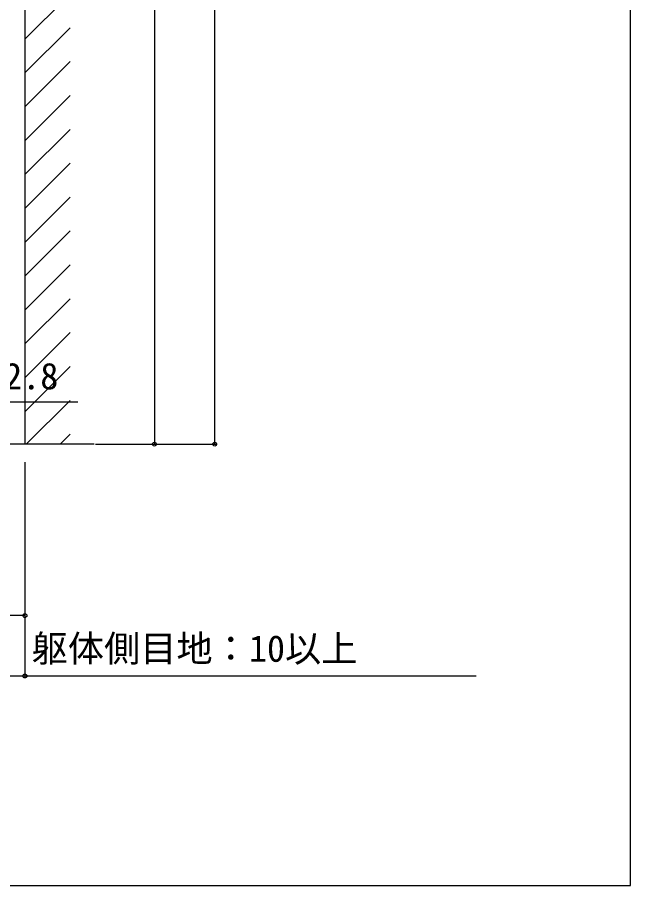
# Model space of a CAD drawing. Units: millimetres, scale not verified. Extents: x -1050 to 1050, y -1566 to 1557.
# Drawn here: x 643 to 1050, y -1566 to -990 of the extents above; entities that cross this region are included whole.
import ezdxf
from ezdxf.enums import TextEntityAlignment as Align

# ---------------------------------------------------------------- set-up
doc = ezdxf.new("R2010")
doc.units = ezdxf.units.MM
doc.header["$LTSCALE"] = 8
for name, color, linetype in [('0-6_YKK_D', 6, 'Continuous'), ('0-7_YKK_ZWAK', 7, 'Continuous'), ('0-8_YSS_K', 3, 'Continuous')]:
    doc.layers.add(name, color=color, linetype=linetype)
doc.styles.add('ＭＳ ゴシック', font='')
doc.styles.get('ＭＳ ゴシック').set_extended_font_data('MS Gothic')

msp = doc.modelspace()

# ---------------------------------------------------------------- linework, layer by layer
at = {"layer": '0-6_YKK_D'}
for p, q in [((774.255, -1273.159), (774.255, -541.319)), ((734.255, -605.103), (734.255, -1273.159)), ((695.255, -1273.159), (775.255, -1273.159)), ((695.255, -1273.159), (735.255, -1273.159)), ((648.416, -1285.159), (648.416, -1427.755)), ((648.416, -1285.159), (648.416, -1387.755)), ((648.416, -1386.755), (358.416, -1386.755))]:
    msp.add_line(p, q, dxfattribs=at)
for points in [[(504.516, -1245.053), (577.316, -1245.053), (683.516, -1245.053)], [(638.416, -1426.755), (648.416, -1426.755), (947.607, -1426.755)]]:
    msp.add_lwpolyline(points, dxfattribs=at)
for centre in [(734.255, -1273.159), (774.255, -1273.159), (648.416, -1386.755), (648.416, -1426.755)]:
    msp.add_circle(centre, 1.275, dxfattribs=at)
at = {"layer": '0-7_YKK_ZWAK'}
msp.add_lwpolyline([(-1050, -1565.7), (1050, -1565.7), (1050, 1494.3)], dxfattribs=at)
at = {"layer": '0-8_YSS_K'}
for p, q in [((648.416, -554.088), (648.416, -1273.159)), ((648.416, -1004.683), (678.416, -974.683)), ((648.416, -1027.133), (678.416, -997.133)), ((648.416, -1049.584), (678.416, -1019.584)), ((648.416, -1072.035), (678.416, -1042.035)), ((648.416, -1094.485), (678.416, -1064.485)), ((648.416, -1116.936), (678.416, -1086.936)), ((648.416, -1139.387), (678.416, -1109.387)), ((648.416, -1161.837), (678.416, -1131.837)), ((648.416, -1184.288), (678.416, -1154.288)), ((648.416, -1206.739), (678.416, -1176.739)), ((648.416, -1229.189), (678.416, -1199.189)), ((648.416, -1251.64), (678.416, -1221.64)), ((649.348, -1273.159), (678.416, -1244.09)), ((671.798, -1273.159), (678.416, -1266.541)), ((694.255, -1273.159), (-46.084, -1273.159))]:
    msp.add_line(p, q, dxfattribs=at)

# ---------------------------------------------------------------- texts
at = {"layer": '0-6_YKK_D', "style": 'ＭＳ ゴシック'}
for s, p in [('72.8', (622.698, -1242.053)), ('躯体側目地：10以上', (652.88, -1422.618))]:
    msp.add_text(s, height=17.6, dxfattribs=at).set_placement(p, align=Align.BOTTOM_LEFT)

doc.saveas('drawing.dxf')
